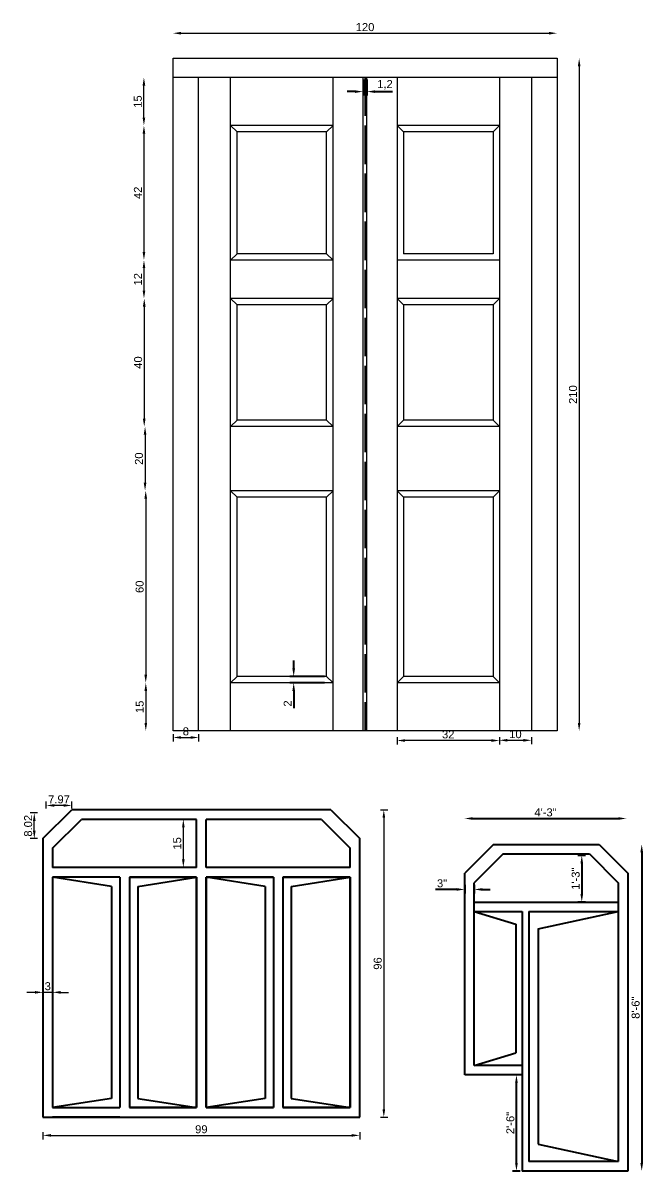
# Model space of a CAD drawing. Header units: inches. Extents: x 934 to 13503, y 40 to 6452.
# Drawn here: x 934.3 to 1128.1, y 1395 to 1753.5 of the extents above; entities that cross this region are included whole.
import ezdxf

# ---------------------------------------------------------------- set-up
doc = ezdxf.new("R2010")
doc.units = ezdxf.units.IN
doc.linetypes.add('ACAD_ISO02W100', pattern=[15, 12, -3])
doc.styles.get("Standard").update_dxf_attribs({"font": 'arial.ttf'})
doc.dimstyles.new('ISO-25', dxfattribs={"dimtxt": 2.5, "dimasz": 2.5, "dimexe": 1.25, "dimexo": 0.275, "dimtad": 1, "dimdsep": 46, "dimtxsty": 'Standard', "dimcen": 2.5, "dimclrd": 256, "dimadec": 0, "dimazin": 0, "dimtfac": 1, "dimtmove": 0, "dimatfit": 3, "dimfxl": 1, "dimfxlon": 1, "dimarcsym": 0})

# ---------------------------------------------------------------- blocks, each defined once
blk = doc.blocks.new('*D82')
at = {"color": 0, "lineweight": -2, "transparency": 16777216}
for p, q in [((981.22, 1531.38), (981.22, 1529.13)), ((989.22, 1531.38), (989.22, 1529.13))]:
    blk.add_line(p, q, dxfattribs=at)
at = {"lineweight": -2, "transparency": 16777216}
blk.add_line((983.72, 1530.38), (986.72, 1530.38), dxfattribs=at)
at = {"lineweight": 80, "transparency": 16777216}
for points in [[(983.72, 1530.79), (983.72, 1529.96), (981.22, 1530.38)], [(986.72, 1530.79), (986.72, 1529.96), (989.22, 1530.38)]]:
    blk.add_solid(points, dxfattribs=at)
at = {"layer": 'Defpoints', "color": 0, "lineweight": 80, "transparency": 16777216}
for p in [(981.22, 1532.44), (989.22, 1532.44), (989.22, 1530.38)]:
    blk.add_point(p, dxfattribs=at)
at = {"color": 0, "lineweight": 40, "transparency": 16777216, "insert": (985.22, 1532.28), "char_height": 2.5, "attachment_point": 5}
blk.add_mtext('8', dxfattribs=at)
blk = doc.blocks.new('*D83')
at = {"color": 0, "lineweight": -2, "transparency": 16777216}
for p, q in [((1083.22, 1530.5), (1083.22, 1528.25)), ((1093.22, 1530.5), (1093.22, 1528.25))]:
    blk.add_line(p, q, dxfattribs=at)
at = {"lineweight": -2, "transparency": 16777216}
blk.add_line((1085.72, 1529.5), (1090.72, 1529.5), dxfattribs=at)
at = {"lineweight": 80, "transparency": 16777216}
for points in [[(1085.72, 1529.92), (1085.72, 1529.08), (1083.22, 1529.5)], [(1090.72, 1529.92), (1090.72, 1529.08), (1093.22, 1529.5)]]:
    blk.add_solid(points, dxfattribs=at)
at = {"layer": 'Defpoints', "color": 0, "lineweight": 80, "transparency": 16777216}
for p in [(1083.22, 1532.44), (1093.22, 1532.44), (1093.22, 1529.5)]:
    blk.add_point(p, dxfattribs=at)
at = {"color": 0, "lineweight": 40, "transparency": 16777216, "insert": (1088.22, 1531.4), "char_height": 2.5, "attachment_point": 5}
blk.add_mtext('10', dxfattribs=at)
blk = doc.blocks.new('*D84')
at = {"color": 0, "lineweight": -2, "transparency": 16777216}
for p, q in [((1051.22, 1530.43), (1051.22, 1528.18)), ((1083.22, 1530.43), (1083.22, 1528.18))]:
    blk.add_line(p, q, dxfattribs=at)
at = {"lineweight": -2, "transparency": 16777216}
blk.add_line((1080.72, 1529.43), (1053.72, 1529.43), dxfattribs=at)
at = {"lineweight": 80, "transparency": 16777216}
for points in [[(1053.72, 1529.84), (1053.72, 1529.01), (1051.22, 1529.43)], [(1080.72, 1529.84), (1080.72, 1529.01), (1083.22, 1529.43)]]:
    blk.add_solid(points, dxfattribs=at)
at = {"layer": 'Defpoints', "color": 0, "lineweight": 80, "transparency": 16777216}
for p in [(1051.22, 1532.44), (1083.22, 1532.44), (1051.22, 1529.43)]:
    blk.add_point(p, dxfattribs=at)
at = {"color": 0, "lineweight": 40, "transparency": 16777216, "insert": (1067.22, 1531.33), "char_height": 2.5, "attachment_point": 5}
blk.add_mtext('32', dxfattribs=at)
blk = doc.blocks.new('*D85')
at = {"color": 0, "lineweight": -2, "transparency": 16777216}
for p, q in [((940.56, 1407.13), (940.56, 1404.88)), ((1039.56, 1407.13), (1039.56, 1404.88))]:
    blk.add_line(p, q, dxfattribs=at)
at = {"lineweight": -2, "transparency": 16777216}
blk.add_line((943.06, 1406.13), (1037.06, 1406.13), dxfattribs=at)
at = {"lineweight": 80, "transparency": 16777216}
for points in [[(943.06, 1406.54), (943.06, 1405.71), (940.56, 1406.13)], [(1037.06, 1406.54), (1037.06, 1405.71), (1039.56, 1406.13)]]:
    blk.add_solid(points, dxfattribs=at)
at = {"layer": 'Defpoints', "color": 0, "lineweight": 80, "transparency": 16777216}
for p in [(940.56, 1411.8), (1039.56, 1411.8), (1039.56, 1406.13)]:
    blk.add_point(p, dxfattribs=at)
at = {"color": 0, "lineweight": 40, "transparency": 16777216, "insert": (990.06, 1408.03), "char_height": 2.5, "attachment_point": 5}
blk.add_mtext('99', dxfattribs=at)
blk = doc.blocks.new('*D86')
at = {"color": 0, "lineweight": -2, "transparency": 16777216}
for p, q in [((1046.09, 1507.8), (1048.34, 1507.8)), ((1046.09, 1411.8), (1048.34, 1411.8))]:
    blk.add_line(p, q, dxfattribs=at)
at = {"lineweight": -2, "transparency": 16777216}
blk.add_line((1047.09, 1505.3), (1047.09, 1414.3), dxfattribs=at)
at = {"lineweight": 80, "transparency": 16777216}
for points in [[(1046.67, 1505.3), (1047.51, 1505.3), (1047.09, 1507.8)], [(1046.67, 1414.3), (1047.51, 1414.3), (1047.09, 1411.8)]]:
    blk.add_solid(points, dxfattribs=at)
at = {"layer": 'Defpoints', "color": 0, "lineweight": 80, "transparency": 16777216}
for p in [(1030.56, 1507.8), (1030.56, 1411.8), (1047.09, 1411.8)]:
    blk.add_point(p, dxfattribs=at)
at = {"color": 0, "lineweight": 40, "transparency": 16777216, "insert": (1045.19, 1459.8), "char_height": 2.5, "attachment_point": 5, "rotation": 90}
blk.add_mtext('96', dxfattribs=at)
blk = doc.blocks.new('*D87')
at = {"color": 0, "lineweight": -2, "transparency": 16777216}
for p, q in [((940.56, 1450.8), (940.56, 1452.05)), ((943.56, 1450.8), (943.56, 1452.05))]:
    blk.add_line(p, q, dxfattribs=at)
at = {"lineweight": -2, "transparency": 16777216}
for p, q in [((938.06, 1450.8), (935.56, 1450.8)), ((943.56, 1450.8), (940.56, 1450.8)), ((946.06, 1450.8), (948.56, 1450.8))]:
    blk.add_line(p, q, dxfattribs=at)
at = {"lineweight": 80, "transparency": 16777216}
for points in [[(938.06, 1451.22), (938.06, 1450.38), (940.56, 1450.8)], [(946.06, 1451.22), (946.06, 1450.38), (943.56, 1450.8)]]:
    blk.add_solid(points, dxfattribs=at)
at = {"layer": 'Defpoints', "color": 0, "lineweight": 80, "transparency": 16777216}
for p in [(940.56, 1450.8), (940.56, 1450.8), (943.56, 1450.8)]:
    blk.add_point(p, dxfattribs=at)
at = {"color": 0, "lineweight": 40, "transparency": 16777216, "insert": (942.06, 1452.7), "char_height": 2.5, "attachment_point": 5}
blk.add_mtext('3', dxfattribs=at)
blk = doc.blocks.new('*D88')
at = {"color": 0, "lineweight": -2, "transparency": 16777216}
for p, q in [((938.84, 1506.82), (936.59, 1506.82)), ((938.84, 1498.8), (936.59, 1498.8))]:
    blk.add_line(p, q, dxfattribs=at)
at = {"lineweight": -2, "transparency": 16777216}
blk.add_line((937.84, 1501.3), (937.84, 1504.32), dxfattribs=at)
at = {"lineweight": 80, "transparency": 16777216}
for points in [[(937.43, 1504.32), (938.26, 1504.32), (937.84, 1506.82)], [(937.43, 1501.3), (938.26, 1501.3), (937.84, 1498.8)]]:
    blk.add_solid(points, dxfattribs=at)
at = {"layer": 'Defpoints', "color": 0, "lineweight": 80, "transparency": 16777216}
for p in [(937.84, 1506.82), (940.56, 1506.82), (940.56, 1498.8)]:
    blk.add_point(p, dxfattribs=at)
at = {"color": 0, "lineweight": 40, "transparency": 16777216, "insert": (935.94, 1502.81), "char_height": 2.5, "attachment_point": 5, "rotation": 90}
blk.add_mtext('8.02', dxfattribs=at)
blk = doc.blocks.new('*D89')
at = {"color": 0, "lineweight": -2, "transparency": 16777216}
for p, q in [((941.59, 1508.15), (941.59, 1510.4)), ((949.56, 1508.15), (949.56, 1510.4))]:
    blk.add_line(p, q, dxfattribs=at)
at = {"lineweight": -2, "transparency": 16777216}
blk.add_line((947.06, 1509.15), (944.09, 1509.15), dxfattribs=at)
at = {"lineweight": 80, "transparency": 16777216}
for points in [[(944.09, 1509.57), (944.09, 1508.74), (941.59, 1509.15)], [(947.06, 1509.57), (947.06, 1508.74), (949.56, 1509.15)]]:
    blk.add_solid(points, dxfattribs=at)
at = {"layer": 'Defpoints', "color": 0, "lineweight": 80, "transparency": 16777216}
for p in [(941.59, 1509.15), (941.59, 1507.8), (949.56, 1507.8)]:
    blk.add_point(p, dxfattribs=at)
at = {"color": 0, "lineweight": 40, "transparency": 16777216, "insert": (945.58, 1511.05), "char_height": 2.5, "attachment_point": 5}
blk.add_mtext('7.97', dxfattribs=at)
blk = doc.blocks.new('*D90')
at = {"color": 0, "lineweight": -2, "transparency": 16777216}
for p, q in [((985.43, 1504.8), (983.18, 1504.8)), ((985.43, 1489.8), (983.18, 1489.8))]:
    blk.add_line(p, q, dxfattribs=at)
at = {"lineweight": -2, "transparency": 16777216}
blk.add_line((984.43, 1502.3), (984.43, 1492.3), dxfattribs=at)
at = {"lineweight": 80, "transparency": 16777216}
for points in [[(984.02, 1502.3), (984.85, 1502.3), (984.43, 1504.8)], [(984.02, 1492.3), (984.85, 1492.3), (984.43, 1489.8)]]:
    blk.add_solid(points, dxfattribs=at)
at = {"layer": 'Defpoints', "color": 0, "lineweight": 80, "transparency": 16777216}
for p in [(988.56, 1504.8), (984.43, 1489.8), (988.56, 1489.8)]:
    blk.add_point(p, dxfattribs=at)
at = {"color": 0, "lineweight": 40, "transparency": 16777216, "insert": (982.53, 1497.3), "char_height": 2.5, "attachment_point": 5, "rotation": 90}
blk.add_mtext('15', dxfattribs=at)

msp = doc.modelspace()

# ---------------------------------------------------------------- linework, layer by layer
for p, q in [((983.722, 1750.277), (1098.722, 1750.277)), ((981.222, 1742.442), (1101.222, 1742.442)), ((981.222, 1532.442), (981.222, 1742.442)), ((1101.222, 1742.442), (1101.222, 1532.442)), ((1108.136, 1739.942), (1108.136, 1534.942)), ((1101.222, 1736.442), (981.222, 1736.442)), ((989.222, 1532.442), (989.222, 1736.442)), ((999.222, 1532.442), (999.222, 1736.442)), ((1031.222, 1532.442), (1031.222, 1736.442)), ((1040.622, 1532.442), (1040.622, 1736.442)), ((1041.822, 1532.442), (1041.822, 1736.442)), ((1051.222, 1736.442), (1051.222, 1532.442)), ((1083.222, 1736.442), (1083.222, 1532.442)), ((1093.222, 1736.442), (1093.222, 1532.442)), ((972.108, 1723.942), (972.108, 1733.942)), ((1031.222, 1721.442), (999.222, 1721.442)), ((1001.222, 1719.442), (999.222, 1721.442)), ((1029.222, 1719.442), (1031.222, 1721.442)), ((1083.222, 1721.442), (1051.222, 1721.442)), ((1053.222, 1719.442), (1051.222, 1721.442)), ((1081.222, 1719.442), (1083.222, 1721.442)), ((972.117, 1718.942), (972.117, 1681.942)), ((1001.222, 1681.442), (1001.222, 1719.442)), ((1029.222, 1719.442), (1001.222, 1719.442)), ((1029.222, 1681.442), (1029.222, 1719.442)), ((1081.222, 1719.442), (1053.222, 1719.442)), ((1053.222, 1719.442), (1053.222, 1681.442)), ((1081.222, 1719.442), (1081.222, 1681.442)), ((1001.222, 1681.442), (999.222, 1679.442)), ((1029.222, 1681.442), (1001.222, 1681.442)), ((1029.222, 1681.442), (1031.222, 1679.442)), ((1081.222, 1681.442), (1053.222, 1681.442)), ((1031.222, 1679.442), (999.222, 1679.442)), ((1083.222, 1679.442), (1051.222, 1679.442)), ((972.127, 1676.942), (972.127, 1669.942)), ((1031.222, 1667.442), (999.222, 1667.442)), ((1001.222, 1665.442), (999.222, 1667.442)), ((1029.222, 1665.442), (1031.222, 1667.442)), ((1083.222, 1667.442), (1051.222, 1667.442)), ((1053.222, 1665.442), (1051.222, 1667.442)), ((1081.222, 1665.442), (1083.222, 1667.442)), ((972.21, 1664.942), (972.21, 1629.942)), ((1001.222, 1629.442), (1001.222, 1665.442)), ((1029.222, 1665.442), (1001.222, 1665.442)), ((1029.222, 1629.442), (1029.222, 1665.442)), ((1081.222, 1665.442), (1053.222, 1665.442)), ((1053.222, 1665.442), (1053.222, 1629.442)), ((1081.222, 1665.442), (1081.222, 1629.442)), ((1001.222, 1629.442), (999.222, 1627.442)), ((1029.222, 1629.442), (1001.222, 1629.442)), ((1029.222, 1629.442), (1031.222, 1627.442)), ((1053.222, 1629.442), (1051.222, 1627.442)), ((1081.222, 1629.442), (1053.222, 1629.442)), ((1081.222, 1629.442), (1083.222, 1627.442)), ((972.471, 1624.942), (972.471, 1609.942)), ((1031.222, 1627.442), (999.222, 1627.442)), ((1083.222, 1627.442), (1051.222, 1627.442)), ((1031.222, 1607.442), (999.222, 1607.442)), ((1001.222, 1605.442), (999.222, 1607.442)), ((1029.222, 1605.442), (1031.222, 1607.442)), ((1083.222, 1607.442), (1051.222, 1607.442)), ((1053.222, 1605.442), (1051.222, 1607.442)), ((1081.222, 1605.442), (1083.222, 1607.442)), ((972.682, 1604.942), (972.682, 1549.942)), ((1001.222, 1549.442), (1001.222, 1605.442)), ((1029.222, 1605.442), (1001.222, 1605.442)), ((1029.222, 1549.442), (1029.222, 1605.442)), ((1081.222, 1605.442), (1053.222, 1605.442)), ((1053.222, 1605.442), (1053.222, 1549.442)), ((1081.222, 1605.442), (1081.222, 1549.442)), ((1001.222, 1549.442), (999.222, 1547.442)), ((1029.222, 1549.442), (1001.222, 1549.442)), ((1029.222, 1549.442), (1031.222, 1547.442)), ((1053.222, 1549.442), (1051.222, 1547.442)), ((1081.222, 1549.442), (1053.222, 1549.442)), ((1081.222, 1549.442), (1083.222, 1547.442)), ((1031.222, 1547.442), (999.222, 1547.442)), ((1083.222, 1547.442), (1051.222, 1547.442)), ((972.701, 1544.942), (972.701, 1534.942)), ((1101.222, 1532.442), (981.222, 1532.442))]:
    msp.add_line(p, q)
at = {"lineweight": 40}
for p, q in [((1040.622, 1735.817), (1040.622, 1730.798)), ((1041.822, 1735.817), (1041.822, 1730.798)), ((1038.122, 1732.048), (1035.622, 1732.048)), ((1044.322, 1732.048), (1049.8, 1732.048)), ((1018.919, 1551.942), (1018.919, 1554.442)), ((1028.597, 1549.442), (1017.669, 1549.442)), ((1028.597, 1547.442), (1017.669, 1547.442)), ((1018.919, 1544.942), (1018.919, 1539.536)), ((940.561, 1498.8), (949.561, 1507.8)), ((1030.561, 1507.8), (949.561, 1507.8)), ((1030.561, 1507.8), (1039.561, 1498.8)), ((943.561, 1495.8), (952.561, 1504.8)), ((988.561, 1504.8), (952.561, 1504.8)), ((988.561, 1489.8), (988.561, 1504.8)), ((1027.561, 1504.8), (991.561, 1504.8)), ((991.561, 1489.8), (991.561, 1504.8)), ((1027.561, 1504.8), (1036.561, 1495.8)), ((1074.861, 1505.075), (1120.395, 1505.075)), ((940.561, 1498.8), (940.561, 1411.8)), ((1039.561, 1411.8), (1039.561, 1498.8)), ((943.561, 1495.8), (943.561, 1489.8)), ((1036.561, 1489.8), (1036.561, 1495.8)), ((1081.361, 1497), (1072.361, 1488)), ((1081.361, 1497), (1114.361, 1497)), ((1114.361, 1497), (1123.361, 1488)), ((1084.361, 1494), (1075.361, 1485)), ((1084.361, 1494), (1111.361, 1494)), ((1110.173, 1493.577), (1107.707, 1493.577)), ((1111.361, 1494), (1120.361, 1485)), ((1127.696, 1494.5), (1127.696, 1397.5)), ((988.561, 1489.8), (943.561, 1489.8)), ((1036.561, 1489.8), (991.561, 1489.8)), ((1072.361, 1425), (1072.361, 1488)), ((1108.957, 1491.077), (1108.957, 1481.5)), ((1123.361, 1488), (1123.361, 1395)), ((943.561, 1486.8), (943.561, 1414.8)), ((964.561, 1486.8), (943.561, 1486.8)), ((961.961, 1483.8), (943.561, 1486.8)), ((964.561, 1486.8), (964.561, 1414.8)), ((988.561, 1486.8), (967.561, 1486.8)), ((967.561, 1486.8), (967.561, 1414.8)), ((967.561, 1486.8), (988.561, 1486.8)), ((967.561, 1486.8), (967.561, 1414.8)), ((970.161, 1483.8), (988.561, 1486.8)), ((988.561, 1414.8), (988.561, 1486.8)), ((988.561, 1486.8), (988.561, 1414.8)), ((991.561, 1414.8), (991.561, 1486.8)), ((991.561, 1486.8), (1012.561, 1486.8)), ((991.561, 1414.8), (991.561, 1486.8)), ((1012.561, 1486.8), (991.561, 1486.8)), ((991.561, 1486.8), (991.561, 1414.8)), ((1009.961, 1483.8), (991.561, 1486.8)), ((1012.561, 1486.8), (991.561, 1486.8)), ((1012.561, 1486.8), (1012.561, 1414.8)), ((1012.561, 1486.8), (1012.561, 1414.8)), ((1036.561, 1486.8), (1015.561, 1486.8)), ((1015.561, 1486.8), (1036.561, 1486.8)), ((1015.561, 1486.8), (1015.561, 1414.8)), ((1018.161, 1483.8), (1036.561, 1486.8)), ((1036.561, 1414.8), (1036.561, 1486.8)), ((1036.561, 1486.8), (1036.561, 1414.8)), ((1072.361, 1484.375), (1072.361, 1481.673)), ((1075.361, 1428), (1075.361, 1485)), ((1075.361, 1484.375), (1075.361, 1481.673)), ((1120.361, 1485), (1120.361, 1398)), ((961.961, 1483.8), (961.961, 1417.674)), ((970.161, 1483.8), (970.161, 1417.674)), ((970.161, 1483.8), (970.161, 1417.674)), ((1009.961, 1483.8), (1009.961, 1417.674)), ((1009.961, 1483.8), (1009.961, 1417.674)), ((1018.161, 1483.8), (1018.161, 1417.674)), ((1069.861, 1482.923), (1063.239, 1482.923)), ((1077.861, 1482.923), (1080.361, 1482.923)), ((1075.361, 1479), (1092.361, 1479)), ((1092.361, 1479), (1120.361, 1479)), ((1110.173, 1479), (1107.707, 1479)), ((1075.361, 1476), (1090.361, 1476)), ((1075.361, 1476), (1088.361, 1472.1)), ((1090.361, 1476), (1090.361, 1395)), ((1092.361, 1476), (1120.361, 1476)), ((1092.361, 1476), (1092.361, 1404)), ((1095.361, 1470.643), (1120.361, 1476)), ((1088.361, 1472.1), (1088.361, 1431.9)), ((1095.361, 1470.643), (1095.361, 1403.358)), ((1075.361, 1428), (1088.361, 1431.9)), ((1090.361, 1428), (1075.361, 1428)), ((1090.361, 1425), (1072.361, 1425)), ((1089.736, 1425), (1087.296, 1425)), ((1088.546, 1397.5), (1088.546, 1422.5)), ((961.961, 1417.674), (943.561, 1414.8)), ((970.161, 1417.674), (988.561, 1414.8)), ((1009.961, 1417.674), (991.561, 1414.8)), ((1018.161, 1417.674), (1036.561, 1414.8)), ((943.561, 1414.8), (964.561, 1414.8)), ((967.561, 1414.8), (988.561, 1414.8)), ((988.561, 1414.8), (967.561, 1414.8)), ((991.561, 1414.8), (1012.561, 1414.8)), ((1012.561, 1414.8), (991.561, 1414.8)), ((991.561, 1414.8), (1012.561, 1414.8)), ((1036.561, 1414.8), (1015.561, 1414.8)), ((1015.561, 1414.8), (1036.561, 1414.8)), ((940.561, 1411.8), (1039.561, 1411.8)), ((964.561, 1411.8), (943.561, 1411.8)), ((1092.361, 1404), (1092.361, 1398)), ((1095.361, 1403.358), (1120.361, 1398)), ((1089.736, 1395), (1087.296, 1395)), ((1123.361, 1395), (1090.361, 1395)), ((1120.361, 1398), (1092.361, 1398))]:
    msp.add_line(p, q, dxfattribs=at)
at = {"linetype": 'ACAD_ISO02W100', "lineweight": 40}
msp.add_line((1041.222, 1736.442), (1041.222, 1532.442), dxfattribs=at)
for points in [[(983.722, 1750.694), (983.722, 1749.86), (981.222, 1750.277)], [(1098.722, 1750.694), (1098.722, 1749.86), (1101.222, 1750.277)], [(1107.719, 1739.942), (1108.553, 1739.942), (1108.136, 1742.442)], [(971.691, 1733.942), (972.525, 1733.942), (972.108, 1736.442)], [(971.691, 1723.942), (972.525, 1723.942), (972.108, 1721.442)], [(971.701, 1718.942), (972.534, 1718.942), (972.117, 1721.442)], [(971.701, 1681.942), (972.534, 1681.942), (972.117, 1679.442)], [(971.71, 1676.942), (972.543, 1676.942), (972.127, 1679.442)], [(971.71, 1669.942), (972.543, 1669.942), (972.127, 1667.442)], [(971.794, 1664.942), (972.627, 1664.942), (972.21, 1667.442)], [(971.794, 1629.942), (972.627, 1629.942), (972.21, 1627.442)], [(972.054, 1624.942), (972.888, 1624.942), (972.471, 1627.442)], [(972.054, 1609.942), (972.888, 1609.942), (972.471, 1607.442)], [(972.265, 1604.942), (973.098, 1604.942), (972.682, 1607.442)], [(972.265, 1549.942), (973.098, 1549.942), (972.682, 1547.442)], [(972.284, 1544.942), (973.117, 1544.942), (972.701, 1547.442)], [(972.284, 1534.942), (973.117, 1534.942), (972.701, 1532.442)], [(1107.719, 1534.942), (1108.553, 1534.942), (1108.136, 1532.442)]]:
    msp.add_solid(points)
at = {"lineweight": 40}
for points in [[(1038.122, 1732.464), (1038.122, 1731.631), (1040.622, 1732.048)], [(1044.322, 1732.464), (1044.322, 1731.631), (1041.822, 1732.048)], [(1018.502, 1551.942), (1019.335, 1551.942), (1018.919, 1549.442)], [(1018.502, 1544.942), (1019.335, 1544.942), (1018.919, 1547.442)], [(1074.861, 1505.492), (1074.861, 1504.658), (1072.361, 1505.075)], [(1120.395, 1505.492), (1120.395, 1504.658), (1122.895, 1505.075)], [(1127.28, 1494.5), (1128.113, 1494.5), (1127.696, 1497)], [(1108.54, 1491.077), (1109.374, 1491.077), (1108.957, 1493.577)], [(1069.861, 1483.34), (1069.861, 1482.506), (1072.361, 1482.923)], [(1077.861, 1483.34), (1077.861, 1482.506), (1075.361, 1482.923)], [(1108.54, 1481.5), (1109.374, 1481.5), (1108.957, 1479)], [(1088.13, 1422.5), (1088.963, 1422.5), (1088.546, 1425)], [(1088.13, 1397.5), (1088.963, 1397.5), (1088.546, 1395)], [(1127.28, 1397.5), (1128.113, 1397.5), (1127.696, 1395)]]:
    msp.add_solid(points, dxfattribs=at)

# ---------------------------------------------------------------- texts
at = {"insert": (1041.222, 1752.179), "char_height": 2.5, "attachment_point": 5}
msp.add_mtext('120', dxfattribs=at)
at = {"lineweight": 40, "char_height": 2.5, "attachment_point": 5}
for s, insert in [('1,2', (1047.447, 1734.175)), ('4\'-3"', (1097.628, 1506.977)), ('3"', (1065.3, 1484.825))]:
    msp.add_mtext(s, dxfattribs=dict(at, insert=insert))
at = {"char_height": 2.5, "attachment_point": 5, "rotation": 90}
for s, insert in [('15', (970.207, 1728.942)), ('42', (970.237, 1700.442)), ('12', (970.246, 1673.442)), ('40', (970.309, 1647.442)), ('210', (1106.235, 1637.442)), ('20', (970.57, 1617.442)), ('60', (970.78, 1577.442)), ('15', (970.799, 1539.942))]:
    msp.add_mtext(s, dxfattribs=dict(at, insert=insert))
at = {"lineweight": 40, "char_height": 2.5, "attachment_point": 5, "rotation": 90}
for s, insert in [('2', (1017.039, 1540.989)), ('1\'-3"', (1107.055, 1486.289)), ('8\'-6"', (1125.795, 1446)), ('2\'-6"', (1086.645, 1410))]:
    msp.add_mtext(s, dxfattribs=dict(at, insert=insert))

# ---------------------------------------------------------------- dimensions: what is measured, and where the dimension line sits
at = {"lineweight": 40}
for base, p1, p2, picture, middle in [((989.222, 1530.376), (981.222, 1532.442), (989.222, 1532.442), '*D82', (985.222, 1532.277)), ((1051.222, 1529.428), (1083.222, 1532.442), (1051.222, 1532.442), '*D84', (1067.222, 1531.33)), ((1093.222, 1529.501), (1083.222, 1532.442), (1093.222, 1532.442), '*D83', (1088.222, 1531.402)), ((941.593, 1509.152), (949.561, 1507.8), (941.593, 1507.8), '*D89', (945.577, 1511.054)), ((940.561, 1450.8), (943.561, 1450.8), (940.561, 1450.8), '*D87', (942.061, 1452.702)), ((1039.561, 1406.125), (940.561, 1411.8), (1039.561, 1411.8), '*D85', (990.061, 1408.027))]:
    dim = msp.add_linear_dim(base=base, p1=p1, p2=p2, dimstyle='ISO-25', dxfattribs=at)
    dim.commit()
    dim.dimension.update_dxf_attribs({"geometry": picture, "text_midpoint": middle})
for base, p1, p2, picture, middle in [((937.843, 1506.817), (940.561, 1498.8), (940.561, 1506.817), '*D88', (935.942, 1502.808)), ((1047.09, 1411.8), (1030.561, 1507.8), (1030.561, 1411.8), '*D86', (1045.188, 1459.8)), ((984.435, 1489.8), (988.561, 1504.8), (988.561, 1489.8), '*D90', (982.534, 1497.3))]:
    dim = msp.add_linear_dim(base=base, p1=p1, p2=p2, angle=90, dimstyle='ISO-25', dxfattribs=at)
    dim.commit()
    dim.dimension.update_dxf_attribs({"geometry": picture, "text_midpoint": middle})

doc.saveas('drawing.dxf')
